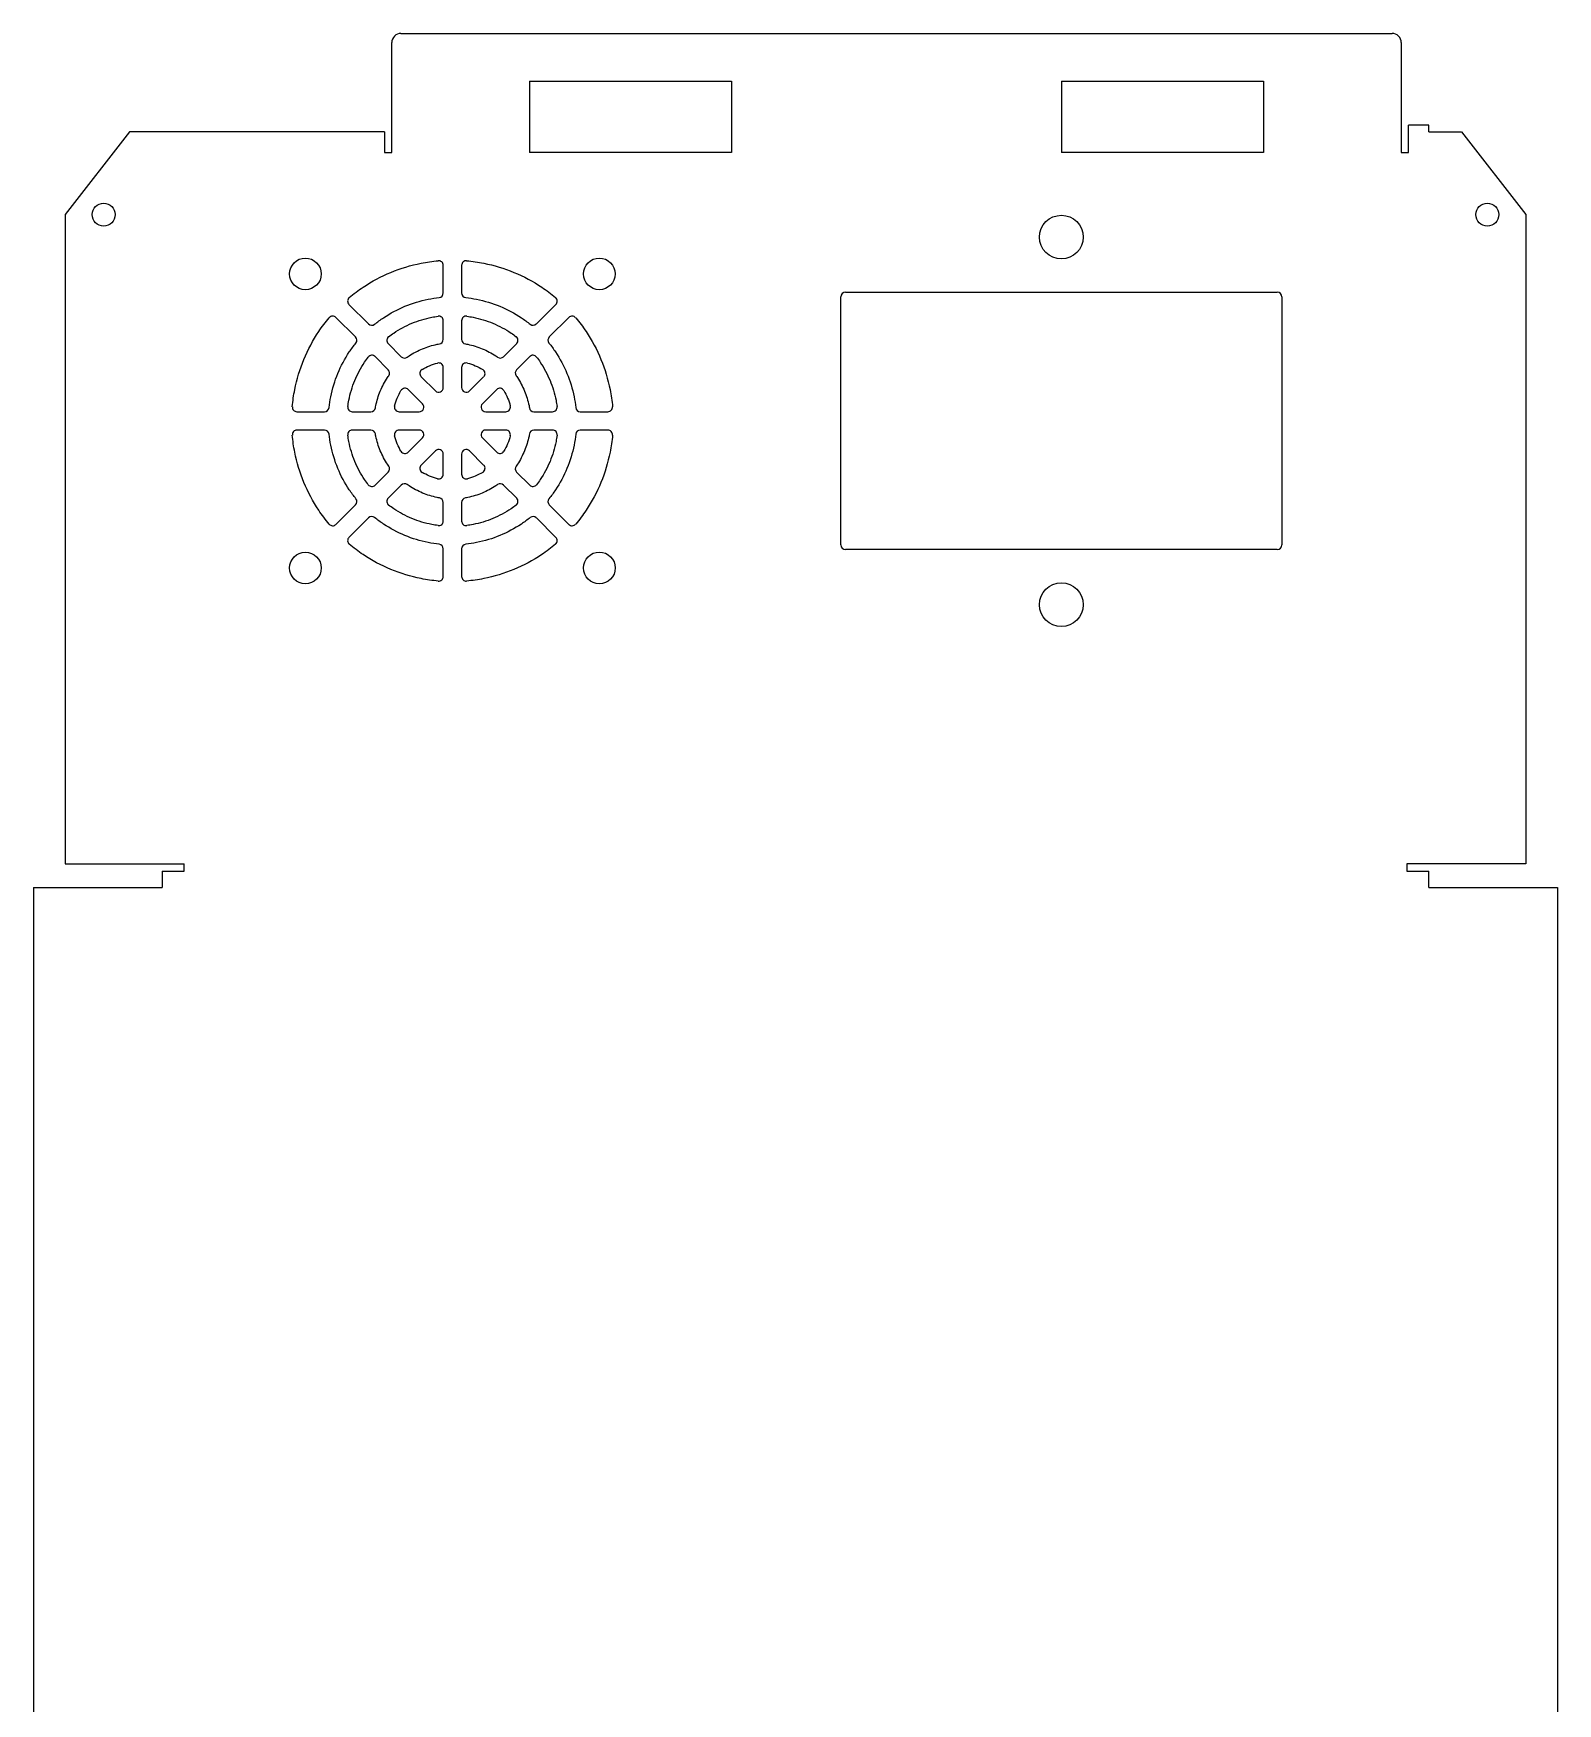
# Model space of a CAD drawing. Header units: millimetres. Extents: x -83 to 99, y -183 to 181.
# Drawn here: x -83 to 83, y -0.8 to 180.9 of the extents above; entities that cross this region are included whole.
import ezdxf

# ---------------------------------------------------------------- set-up
doc = ezdxf.new("R2010")
doc.units = ezdxf.units.MM

msp = doc.modelspace()

# ---------------------------------------------------------------- linework, layer by layer
at = {"color": 7, "linetype": 'Continuous', "lineweight": 25}
for p, q in [((-42.95, 180.94), (64.95, 180.94)), ((-43.95, 167.97), (-43.95, 179.94)), ((65.95, 179.94), (65.95, 167.97)), ((-28.95, 175.74), (-6.95, 175.74)), ((-28.95, 175.74), (-28.95, 167.97)), ((-6.95, 175.74), (-6.95, 167.97)), ((28.95, 175.74), (50.95, 175.74)), ((28.95, 175.74), (28.95, 167.97)), ((50.95, 175.74), (50.95, 167.97)), ((66.75, 167.97), (66.75, 170.97)), ((68.95, 170.97), (66.75, 170.97)), ((68.95, 170.22), (68.95, 170.97)), ((-72.52, 170.22), (-79.52, 161.22)), ((-44.75, 170.22), (-72.52, 170.22)), ((-44.75, 170.22), (-44.75, 167.97)), ((68.95, 170.22), (72.52, 170.22)), ((72.52, 170.22), (79.52, 161.22)), ((-44.75, 167.97), (-43.95, 167.97)), ((-6.95, 167.97), (-28.95, 167.97)), ((50.95, 167.97), (28.95, 167.97)), ((65.95, 167.97), (66.75, 167.97)), ((-79.52, 161.22), (-79.52, 90.57)), ((79.52, 161.22), (79.52, 90.57)), ((-38.35, 152.69), (-38.35, 155.7)), ((-36.35, 155.7), (-36.35, 152.69)), ((5.45, 152.77), (52.45, 152.77)), ((-48.62, 151.45), (-46.49, 149.32)), ((-28.21, 149.32), (-26.08, 151.45)), ((4.95, 125.27), (4.95, 152.27)), ((52.95, 152.27), (52.95, 125.27)), ((-47.9, 147.91), (-50.03, 150.04)), ((-38.35, 147.64), (-38.35, 149.67)), ((-36.35, 149.67), (-36.35, 147.64)), ((-24.67, 150.04), (-26.8, 147.91)), ((-44.33, 144.34), (-45.76, 145.77)), ((-44.35, 147.18), (-42.92, 145.75)), ((-31.78, 145.75), (-30.35, 147.18)), ((-28.94, 145.77), (-30.37, 144.34)), ((-38.35, 142.39), (-38.35, 144.58)), ((-36.35, 144.58), (-36.35, 142.39)), ((-40.62, 140.62), (-42.17, 142.17)), ((-40.75, 143.58), (-39.2, 142.04)), ((-35.5, 142.04), (-33.95, 143.58)), ((-32.53, 142.17), (-34.08, 140.62)), ((-54.28, 139.77), (-51.27, 139.77)), ((-48.25, 139.77), (-46.22, 139.77)), ((-43.16, 139.77), (-40.97, 139.77)), ((-33.73, 139.77), (-31.54, 139.77)), ((-28.48, 139.77), (-26.45, 139.77)), ((-23.43, 139.77), (-20.42, 139.77)), ((-51.27, 137.77), (-54.28, 137.77)), ((-46.22, 137.77), (-48.25, 137.77)), ((-40.97, 137.77), (-43.16, 137.77)), ((-42.17, 135.37), (-40.62, 136.92)), ((-34.08, 136.92), (-32.53, 135.37)), ((-31.54, 137.77), (-33.73, 137.77)), ((-26.45, 137.77), (-28.48, 137.77)), ((-20.42, 137.77), (-23.43, 137.77)), ((-39.2, 135.5), (-40.75, 133.95)), ((-38.35, 132.96), (-38.35, 135.15)), ((-36.35, 135.15), (-36.35, 132.96)), ((-33.95, 133.95), (-35.5, 135.5)), ((-45.76, 131.77), (-44.33, 133.2)), ((-30.37, 133.2), (-28.94, 131.77)), ((-42.92, 131.79), (-44.35, 130.36)), ((-30.35, 130.36), (-31.78, 131.79)), ((-50.03, 127.5), (-47.9, 129.63)), ((-38.35, 127.87), (-38.35, 129.9)), ((-36.35, 129.9), (-36.35, 127.87)), ((-26.8, 129.63), (-24.67, 127.5)), ((-46.49, 128.22), (-48.62, 126.09)), ((-26.08, 126.09), (-28.21, 128.22)), ((-38.35, 121.84), (-38.35, 124.85)), ((-36.35, 124.85), (-36.35, 121.84)), ((52.45, 124.77), (5.45, 124.77)), ((-79.52, 90.57), (-66.55, 90.57)), ((-68.95, 89.77), (-68.95, 88)), ((-68.95, 89.77), (-66.55, 89.77)), ((-66.55, 89.77), (-66.55, 90.57)), ((79.52, 90.57), (66.55, 90.57)), ((66.55, 90.57), (66.55, 89.77)), ((66.55, 89.77), (68.95, 89.77)), ((68.95, 88), (68.95, 89.77)), ((-82.97, 88), (-82.97, -88)), ((-82.97, 88), (-68.95, 88)), ((68.95, 88), (82.97, 88)), ((82.97, 88), (82.97, -88))]:
    msp.add_line(p, q, dxfattribs=at)
for centre, radius in [((-75.32, 161.22), 1.25), ((75.32, 161.22), 1.25), ((28.95, 158.77), 2.38), ((-53.35, 154.77), 1.72), ((-21.35, 154.77), 1.72), ((-53.35, 122.77), 1.72), ((-21.35, 122.77), 1.73), ((28.95, 118.77), 2.38)]:
    msp.add_circle(centre, radius, dxfattribs=at)
for centre, radius, start, end in [((-42.95, 179.94), 1, 90, 180), ((64.95, 179.94), 1, 0, 90), ((-38.85, 155.7), 0.5, 0, 95.063), ((-35.85, 155.7), 0.5, 84.937, 180), ((-38.85, 152.69), 0.5, 276.1498, 0), ((-35.85, 152.69), 0.5, 180, 263.8502), ((5.45, 152.27), 0.5, 90, 180), ((52.45, 152.27), 0.5, 0, 90), ((-48.26, 151.8), 0.5, 129.937, 225), ((-26.44, 151.8), 0.5, 315, 50.063), ((-50.38, 149.68), 0.5, 45, 140.063), ((-46.13, 149.67), 0.5, 225, 308.8502), ((-38.85, 149.67), 0.5, 0, 97.8343), ((-35.85, 149.67), 0.5, 82.1657, 180), ((-28.57, 149.67), 0.5, 231.1498, 315), ((-24.32, 149.68), 0.5, 39.937, 135), ((-48.25, 147.55), 0.5, 321.1498, 45), ((-43.99, 147.54), 0.5, 127.1657, 225), ((-38.85, 147.64), 0.5, 279.591, 0), ((-35.85, 147.64), 0.5, 180, 260.409), ((-30.71, 147.54), 0.5, 315, 52.8343), ((-26.45, 147.55), 0.5, 135, 218.8502), ((-46.12, 145.41), 0.5, 45, 142.8343), ((-42.56, 146.11), 0.5, 225, 305.409), ((-32.14, 146.11), 0.5, 234.591, 315), ((-28.58, 145.41), 0.5, 37.1657, 135), ((-44.69, 143.98), 0.5, 324.591, 45), ((-40.4, 143.94), 0.5, 120.519, 225), ((-38.85, 144.58), 0.5, 0, 104.481), ((-35.85, 144.58), 0.5, 75.519, 180), ((-34.3, 143.94), 0.5, 315, 59.481), ((-30.01, 143.98), 0.5, 135, 215.409), ((-42.52, 141.82), 0.5, 45, 149.481), ((-38.85, 142.39), 0.5, 225, 0), ((-35.85, 142.39), 0.5, 180, 315), ((-32.18, 141.82), 0.5, 30.519, 135), ((-54.28, 140.27), 0.5, 174.937, 270), ((-51.27, 140.27), 0.5, 270, 353.8502), ((-48.25, 140.27), 0.5, 172.1657, 270), ((-46.22, 140.27), 0.5, 270, 350.409), ((-43.16, 140.27), 0.5, 165.519, 270), ((-40.97, 140.27), 0.5, 270, 45), ((-33.73, 140.27), 0.5, 135, 270), ((-31.54, 140.27), 0.5, 270, 14.481), ((-28.48, 140.27), 0.5, 189.591, 270), ((-26.45, 140.27), 0.5, 270, 7.8343), ((-23.43, 140.27), 0.5, 186.1498, 270), ((-20.42, 140.27), 0.5, 270, 5.063), ((-54.28, 137.27), 0.5, 90, 185.063), ((-51.27, 137.27), 0.5, 6.1498, 90), ((-48.25, 137.27), 0.5, 90, 187.8343), ((-46.22, 137.27), 0.5, 9.591, 90), ((-43.16, 137.27), 0.5, 90, 194.481), ((-40.97, 137.27), 0.5, 315, 90), ((-33.73, 137.27), 0.5, 90, 225), ((-31.54, 137.27), 0.5, 345.519, 90), ((-28.48, 137.27), 0.5, 90, 170.409), ((-26.45, 137.27), 0.5, 352.1657, 90), ((-23.43, 137.27), 0.5, 90, 173.8502), ((-20.42, 137.27), 0.5, 354.937, 90), ((-42.52, 135.72), 0.5, 210.519, 315), ((-38.85, 135.15), 0.5, 360, 135), ((-35.85, 135.15), 0.5, 45, 180), ((-32.18, 135.72), 0.5, 225, 329.481), ((-44.69, 133.56), 0.5, 315, 35.409), ((-40.4, 133.6), 0.5, 135, 239.481), ((-38.85, 132.96), 0.5, 255.519, 0), ((-35.85, 132.96), 0.5, 180, 284.481), ((-34.3, 133.6), 0.5, 300.519, 45), ((-30.01, 133.56), 0.5, 144.591, 225), ((-46.12, 132.13), 0.5, 217.1657, 315), ((-42.56, 131.43), 0.5, 54.591, 135), ((-32.14, 131.43), 0.5, 45, 125.409), ((-28.58, 132.13), 0.5, 225, 322.8343), ((-48.25, 129.99), 0.5, 315, 38.8502), ((-43.99, 130), 0.5, 135, 232.8343), ((-38.85, 129.9), 0.5, 0, 80.409), ((-35.85, 129.9), 0.5, 99.591, 180), ((-30.71, 130), 0.5, 307.1657, 45), ((-26.45, 129.99), 0.5, 141.1498, 225), ((-50.38, 127.86), 0.5, 219.937, 315), ((-46.13, 127.87), 0.5, 51.1498, 135), ((-38.85, 127.87), 0.5, 262.1657, 360), ((-35.85, 127.87), 0.5, 180, 277.8343), ((-28.57, 127.87), 0.5, 45, 128.8502), ((-24.32, 127.86), 0.5, 225, 320.063), ((-48.26, 125.74), 0.5, 135, 230.063), ((-26.44, 125.74), 0.5, 309.937, 45), ((-38.85, 124.85), 0.5, 360, 83.8502), ((-35.85, 124.85), 0.5, 96.1498, 180), ((5.45, 125.27), 0.5, 180, 270), ((52.45, 125.27), 0.5, 270, 360), ((-38.85, 121.84), 0.5, 264.937, 0), ((-35.85, 121.84), 0.5, 180, 275.063)]:
    msp.add_arc(centre, radius, start, end, dxfattribs=at)
for points, knots in [([(-48.58, 152.19), (-48.1, 152.59), (-46.68, 153.66), (-44.09, 155.04), (-41.28, 155.89), (-39.52, 156.15), (-38.89, 156.2)], [0.13906151, 0.13906151, 0.13906151, 0.13906151, 0.15625, 0.1875, 0.21875, 0.23593849, 0.23593849, 0.23593849, 0.23593849]), ([(-35.81, 156.2), (-35.18, 156.15), (-33.42, 155.89), (-30.61, 155.04), (-28.02, 153.66), (-26.6, 152.59), (-26.12, 152.19)], [0.26406151, 0.26406151, 0.26406151, 0.26406151, 0.28125, 0.3125, 0.34375, 0.36093849, 0.36093849, 0.36093849, 0.36093849]), ([(-45.82, 149.28), (-45.51, 149.53), (-44.47, 150.3), (-42.55, 151.32), (-40.47, 151.95), (-39.19, 152.15), (-38.8, 152.19)], [0.14208525, 0.14208525, 0.14208525, 0.14208525, 0.15625, 0.1875, 0.21875, 0.23291475, 0.23291475, 0.23291475, 0.23291475]), ([(-35.9, 152.19), (-35.51, 152.15), (-34.23, 151.95), (-32.15, 151.32), (-30.23, 150.3), (-29.19, 149.53), (-28.88, 149.28)], [0.26708525, 0.26708525, 0.26708525, 0.26708525, 0.28125, 0.3125, 0.34375, 0.35791475, 0.35791475, 0.35791475, 0.35791475]), ([(-54.78, 140.31), (-54.73, 140.94), (-54.47, 142.7), (-53.62, 145.51), (-52.24, 148.1), (-51.17, 149.52), (-50.77, 150)], [0.01406151, 0.01406151, 0.01406151, 0.01406151, 0.03125, 0.0625, 0.09375, 0.11093849, 0.11093849, 0.11093849, 0.11093849]), ([(-44.3, 147.93), (-44.11, 148.07), (-43.32, 148.64), (-41.78, 149.46), (-40.11, 149.97), (-39.14, 150.13), (-38.92, 150.16)], [0.14677042, 0.14677042, 0.14677042, 0.14677042, 0.15625, 0.1875, 0.21875, 0.22822958, 0.22822958, 0.22822958, 0.22822958]), ([(-35.78, 150.16), (-35.56, 150.13), (-34.59, 149.97), (-32.92, 149.46), (-31.38, 148.64), (-30.59, 148.07), (-30.4, 147.93)], [0.27177042, 0.27177042, 0.27177042, 0.27177042, 0.28125, 0.3125, 0.34375, 0.35322958, 0.35322958, 0.35322958, 0.35322958]), ([(-23.93, 150), (-23.53, 149.52), (-22.46, 148.1), (-21.08, 145.51), (-20.23, 142.7), (-19.97, 140.94), (-19.92, 140.31)], [0.38906151, 0.38906151, 0.38906151, 0.38906151, 0.40625, 0.4375, 0.46875, 0.48593849, 0.48593849, 0.48593849, 0.48593849]), ([(-50.77, 140.22), (-50.73, 140.61), (-50.54, 141.89), (-49.9, 143.97), (-48.88, 145.89), (-48.11, 146.93), (-47.86, 147.24)], [0.01708525, 0.01708525, 0.01708525, 0.01708525, 0.03125, 0.0625, 0.09375, 0.10791475, 0.10791475, 0.10791475, 0.10791475]), ([(-26.84, 147.24), (-26.59, 146.93), (-25.82, 145.89), (-24.8, 143.97), (-24.16, 141.89), (-23.97, 140.61), (-23.93, 140.22)], [0.39208525, 0.39208525, 0.39208525, 0.39208525, 0.40625, 0.4375, 0.46875, 0.48291475, 0.48291475, 0.48291475, 0.48291475]), ([(-48.74, 140.34), (-48.71, 140.56), (-48.55, 141.53), (-48.04, 143.2), (-47.22, 144.74), (-46.65, 145.53), (-46.51, 145.72)], [0.02177042, 0.02177042, 0.02177042, 0.02177042, 0.03125, 0.0625, 0.09375, 0.10322958, 0.10322958, 0.10322958, 0.10322958]), ([(-42.27, 145.7), (-42.21, 145.75), (-41.68, 146.11), (-40.62, 146.67), (-39.48, 147.02), (-38.85, 147.14), (-38.77, 147.15)], [0.15165068, 0.15165068, 0.15165068, 0.15165068, 0.15625, 0.1875, 0.21875, 0.22334932, 0.22334932, 0.22334932, 0.22334932]), ([(-35.93, 147.15), (-35.85, 147.14), (-35.22, 147.02), (-34.08, 146.67), (-33.02, 146.11), (-32.49, 145.75), (-32.43, 145.7)], [0.27665068, 0.27665068, 0.27665068, 0.27665068, 0.28125, 0.3125, 0.34375, 0.34834932, 0.34834932, 0.34834932, 0.34834932]), ([(-28.19, 145.72), (-28.05, 145.53), (-27.48, 144.74), (-26.66, 143.2), (-26.15, 141.53), (-25.99, 140.56), (-25.96, 140.34)], [0.39677042, 0.39677042, 0.39677042, 0.39677042, 0.40625, 0.4375, 0.46875, 0.47822958, 0.47822958, 0.47822958, 0.47822958]), ([(-45.73, 140.19), (-45.72, 140.27), (-45.6, 140.9), (-45.25, 142.04), (-44.69, 143.1), (-44.33, 143.63), (-44.28, 143.69)], [0.02665068, 0.02665068, 0.02665068, 0.02665068, 0.03125, 0.0625, 0.09375, 0.09834932, 0.09834932, 0.09834932, 0.09834932]), ([(-30.42, 143.69), (-30.37, 143.63), (-30.01, 143.1), (-29.45, 142.04), (-29.1, 140.9), (-28.98, 140.27), (-28.97, 140.19)], [0.40165068, 0.40165068, 0.40165068, 0.40165068, 0.40625, 0.4375, 0.46875, 0.47334932, 0.47334932, 0.47334932, 0.47334932]), ([(-50.77, 127.54), (-51.17, 128.02), (-52.24, 129.44), (-53.62, 132.03), (-54.47, 134.84), (-54.73, 136.6), (-54.78, 137.23)], [0.88906151, 0.88906151, 0.88906151, 0.88906151, 0.90625, 0.9375, 0.96875, 0.98593849, 0.98593849, 0.98593849, 0.98593849]), ([(-47.86, 130.3), (-48.11, 130.61), (-48.88, 131.65), (-49.9, 133.57), (-50.54, 135.65), (-50.73, 136.93), (-50.77, 137.32)], [0.89208525, 0.89208525, 0.89208525, 0.89208525, 0.90625, 0.9375, 0.96875, 0.98291475, 0.98291475, 0.98291475, 0.98291475]), ([(-46.51, 131.82), (-46.65, 132), (-47.22, 132.8), (-48.04, 134.34), (-48.55, 136.01), (-48.71, 136.98), (-48.74, 137.2)], [0.89677042, 0.89677042, 0.89677042, 0.89677042, 0.90625, 0.9375, 0.96875, 0.97822958, 0.97822958, 0.97822958, 0.97822958]), ([(-44.28, 133.85), (-44.33, 133.91), (-44.69, 134.44), (-45.25, 135.5), (-45.6, 136.64), (-45.72, 137.27), (-45.73, 137.35)], [0.90165068, 0.90165068, 0.90165068, 0.90165068, 0.90625, 0.9375, 0.96875, 0.97334932, 0.97334932, 0.97334932, 0.97334932]), ([(-28.97, 137.35), (-28.98, 137.27), (-29.1, 136.64), (-29.45, 135.5), (-30.01, 134.44), (-30.37, 133.91), (-30.42, 133.85)], [0.52665068, 0.52665068, 0.52665068, 0.52665068, 0.53125, 0.5625, 0.59375, 0.59834932, 0.59834932, 0.59834932, 0.59834932]), ([(-25.96, 137.2), (-25.99, 136.98), (-26.15, 136.01), (-26.66, 134.34), (-27.48, 132.8), (-28.05, 132), (-28.19, 131.82)], [0.52177042, 0.52177042, 0.52177042, 0.52177042, 0.53125, 0.5625, 0.59375, 0.60322958, 0.60322958, 0.60322958, 0.60322958]), ([(-23.93, 137.32), (-23.97, 136.93), (-24.16, 135.65), (-24.8, 133.57), (-25.82, 131.65), (-26.59, 130.61), (-26.84, 130.3)], [0.51708525, 0.51708525, 0.51708525, 0.51708525, 0.53125, 0.5625, 0.59375, 0.60791475, 0.60791475, 0.60791475, 0.60791475]), ([(-19.92, 137.23), (-19.97, 136.6), (-20.23, 134.84), (-21.08, 132.03), (-22.46, 129.44), (-23.53, 128.02), (-23.93, 127.54)], [0.51406151, 0.51406151, 0.51406151, 0.51406151, 0.53125, 0.5625, 0.59375, 0.61093849, 0.61093849, 0.61093849, 0.61093849]), ([(-38.77, 130.39), (-38.85, 130.4), (-39.48, 130.52), (-40.62, 130.87), (-41.68, 131.43), (-42.21, 131.79), (-42.27, 131.84)], [0.77665068, 0.77665068, 0.77665068, 0.77665068, 0.78125, 0.8125, 0.84375, 0.84834932, 0.84834932, 0.84834932, 0.84834932]), ([(-32.43, 131.84), (-32.49, 131.79), (-33.02, 131.43), (-34.08, 130.87), (-35.22, 130.52), (-35.85, 130.4), (-35.93, 130.39)], [0.65165068, 0.65165068, 0.65165068, 0.65165068, 0.65625, 0.6875, 0.71875, 0.72334932, 0.72334932, 0.72334932, 0.72334932]), ([(-38.92, 127.38), (-39.14, 127.41), (-40.11, 127.57), (-41.78, 128.08), (-43.32, 128.9), (-44.11, 129.47), (-44.3, 129.61)], [0.77177042, 0.77177042, 0.77177042, 0.77177042, 0.78125, 0.8125, 0.84375, 0.85322958, 0.85322958, 0.85322958, 0.85322958]), ([(-30.4, 129.61), (-30.59, 129.47), (-31.38, 128.9), (-32.92, 128.08), (-34.59, 127.57), (-35.56, 127.41), (-35.78, 127.38)], [0.64677042, 0.64677042, 0.64677042, 0.64677042, 0.65625, 0.6875, 0.71875, 0.72822958, 0.72822958, 0.72822958, 0.72822958]), ([(-38.8, 125.35), (-39.19, 125.39), (-40.47, 125.58), (-42.55, 126.22), (-44.47, 127.24), (-45.51, 128), (-45.82, 128.26)], [0.76708525, 0.76708525, 0.76708525, 0.76708525, 0.78125, 0.8125, 0.84375, 0.85791475, 0.85791475, 0.85791475, 0.85791475]), ([(-28.88, 128.26), (-29.19, 128), (-30.23, 127.24), (-32.15, 126.22), (-34.23, 125.58), (-35.51, 125.39), (-35.9, 125.35)], [0.64208525, 0.64208525, 0.64208525, 0.64208525, 0.65625, 0.6875, 0.71875, 0.73291475, 0.73291475, 0.73291475, 0.73291475]), ([(-38.89, 121.34), (-39.52, 121.39), (-41.28, 121.65), (-44.09, 122.5), (-46.68, 123.88), (-48.1, 124.95), (-48.58, 125.35)], [0.76406151, 0.76406151, 0.76406151, 0.76406151, 0.78125, 0.8125, 0.84375, 0.86093849, 0.86093849, 0.86093849, 0.86093849]), ([(-26.12, 125.35), (-26.6, 124.95), (-28.02, 123.88), (-30.61, 122.5), (-33.42, 121.65), (-35.18, 121.39), (-35.81, 121.34)], [0.63906151, 0.63906151, 0.63906151, 0.63906151, 0.65625, 0.6875, 0.71875, 0.73593849, 0.73593849, 0.73593849, 0.73593849])]:
    msp.add_open_spline(points, degree=3, knots=knots, dxfattribs=at)
for points in [[(-40.65, 144.37), (-40.39, 144.52), (-39.85, 144.79), (-39.27, 144.99), (-38.98, 145.06)], [(-35.72, 145.06), (-35.43, 144.99), (-34.85, 144.79), (-34.31, 144.52), (-34.05, 144.37)], [(-43.64, 140.39), (-43.57, 140.69), (-43.37, 141.27), (-43.1, 141.81), (-42.95, 142.07)], [(-31.75, 142.07), (-31.6, 141.81), (-31.33, 141.27), (-31.13, 140.69), (-31.06, 140.39)], [(-42.95, 135.47), (-43.1, 135.73), (-43.37, 136.27), (-43.57, 136.85), (-43.64, 137.14)], [(-31.06, 137.14), (-31.13, 136.85), (-31.33, 136.27), (-31.6, 135.73), (-31.75, 135.47)], [(-38.98, 132.48), (-39.27, 132.55), (-39.85, 132.75), (-40.39, 133.02), (-40.65, 133.17)], [(-34.05, 133.17), (-34.31, 133.02), (-34.85, 132.75), (-35.43, 132.55), (-35.72, 132.48)]]:
    msp.add_open_spline(points, degree=3, dxfattribs=at)

doc.saveas('drawing.dxf')
